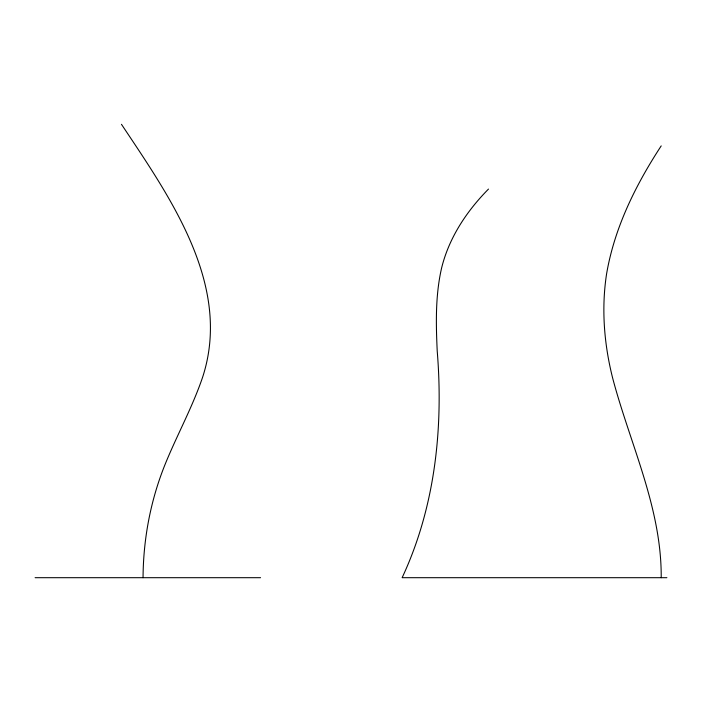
<?xml version="1.0" encoding="UTF-8"?>
<svg xmlns="http://www.w3.org/2000/svg" width="702" height="702" viewBox="0 0 702 702"><rect width="100%" height="100%" fill="white"/><g stroke="black" fill="none" stroke-linecap="round" stroke-linejoin="round"><path stroke-width="1.05" d="M143.05 577.693C143.296 538.074 150.895 498.657 166.067 462.021C177.825 433.555 192.717 406.414 202.624 377.185C232.616 285.205 169.823 196.972 121.464 124.307M661.205 145.893C635.679 184.968 614.434 227.702 606.554 274.087C601.245 308.722 604.097 344.103 612.627 377.983C630.063 444.182 661.696 507.862 661.205 577.693M488.487 189.075C466.733 211.083 449.026 237.68 441.602 268.015C435.337 295.217 435.933 323.297 437.214 351C443.515 428.018 435.126 507.063 402.132 577.693L666.9 577.693M35.1 577.693L260.574 577.693"/></g></svg>
